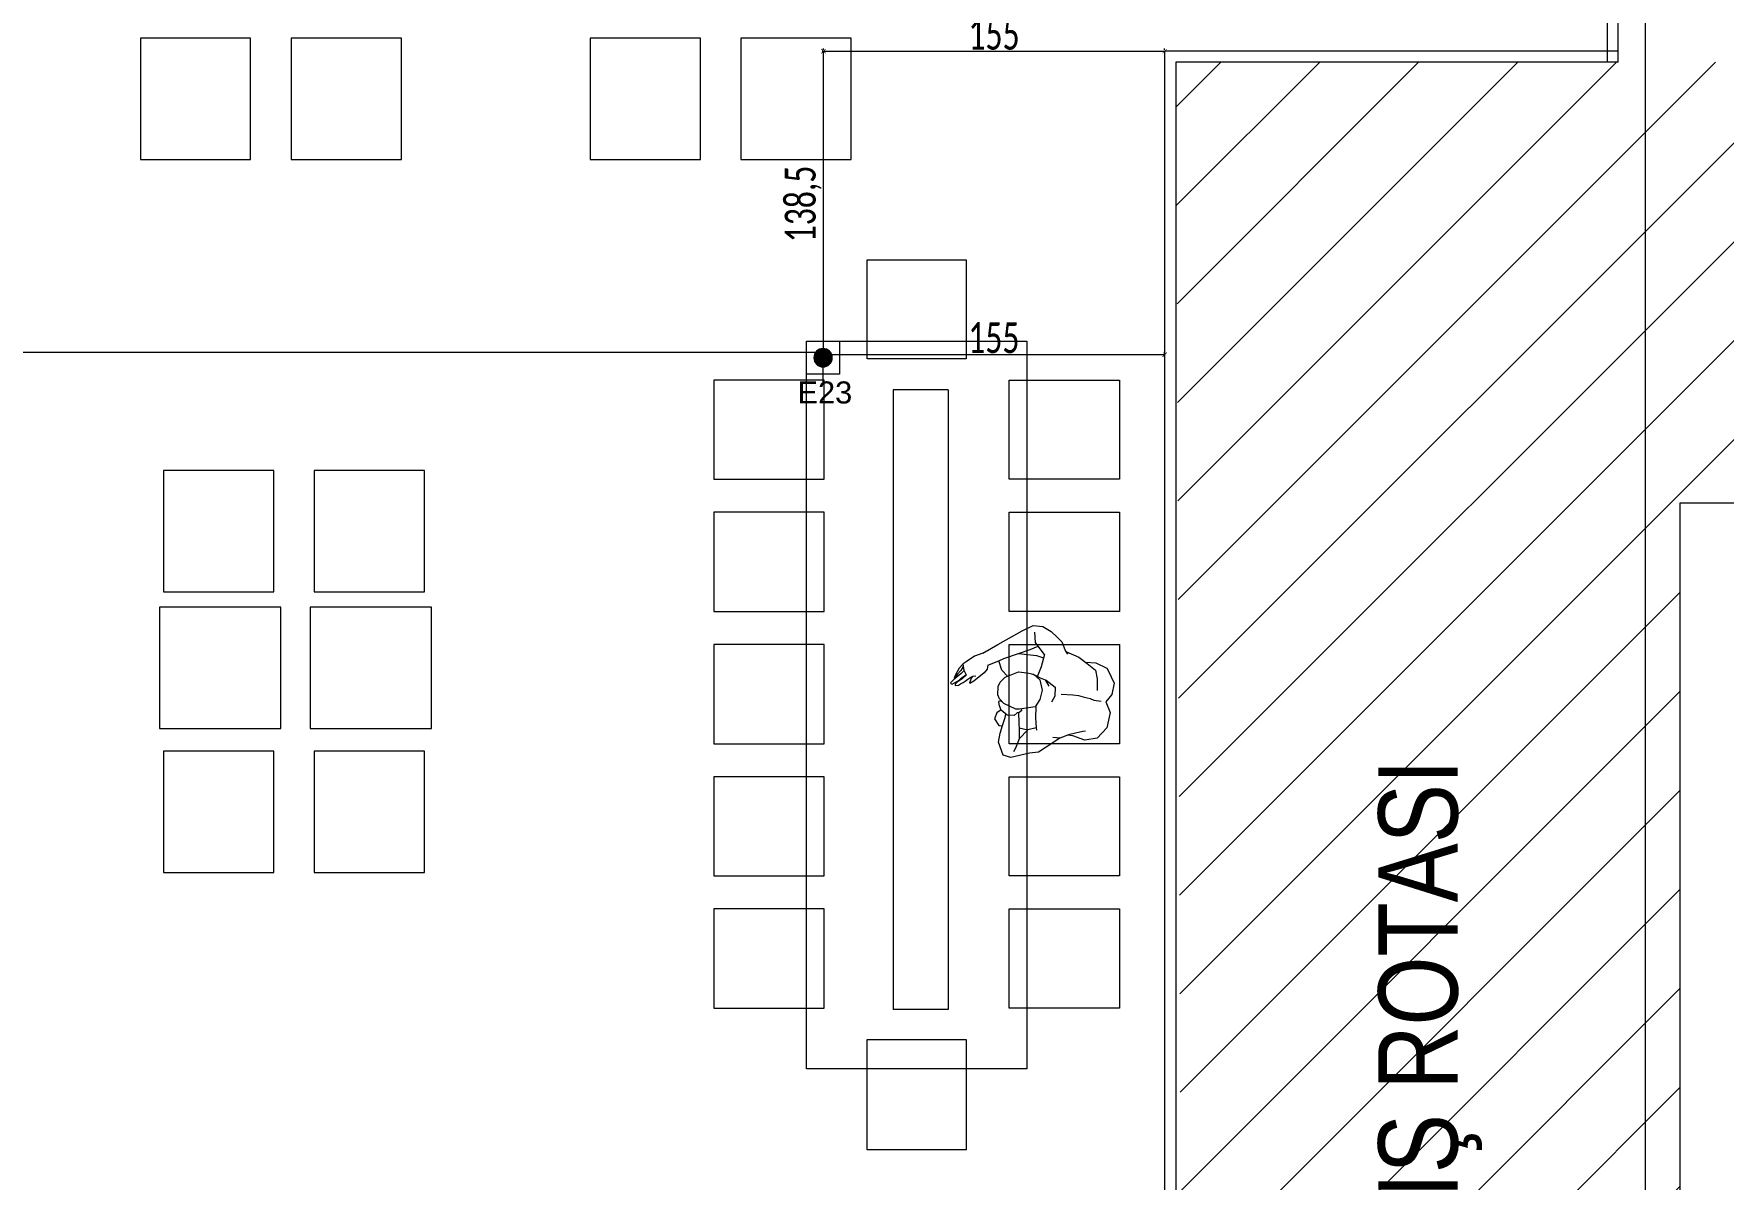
# Model space of a CAD drawing. Header units: millimetres. Extents: x -24 to 530668, y -246875 to -2983.
# Drawn here: x 266653 to 267419, y -119228 to -118709 of the extents above; entities that cross this region are included whole.
import ezdxf
from ezdxf.enums import TextEntityAlignment as Align

# ---------------------------------------------------------------- set-up
doc = ezdxf.new("R2010")
doc.units = ezdxf.units.MM
doc.header["$PDMODE"] = 2
doc.layers.get('0').update_dxf_attribs({"lineweight": 20})
for name, color, linetype, lineweight in [('aydınlatma yazı', 1, 'Continuous', 20), ('T_elektrik', 10, 'Continuous', 9), ('t_tarama', 253, 'Continuous', 5), ('t_yazı', 23, 'Continuous', 25), ('ölçü', 251, 'Continuous', 5)]:
    doc.layers.add(name, color=color, linetype=linetype, lineweight=lineweight)
doc.layers.add('Kıtc-014 Elk Tes İşaretler', color=1, linetype='Continuous')
doc.styles.add('ARIALT', font='arial.ttf', dxfattribs={"height": 10})
doc.styles.get("Standard").update_dxf_attribs({"font": 'times.ttf', "height": 12})
doc.styles.add('txt_tur_1', font='arial.ttf', dxfattribs={"height": 1.5})
doc.styles.add('Ölçü50', font='calibri.ttf', dxfattribs={"width": 0.7})
doc.dimstyles.new('olcu10', dxfattribs={"dimtxt": 14, "dimasz": 2, "dimexe": 1.25, "dimexo": 0.625, "dimgap": 0.5, "dimtad": 1, "dimdec": 1, "dimrnd": 0.5, "dimzin": 9, "dimtxsty": 'Ölçü50', "dimblk": 'ARCHTICK', "dimcen": 2, "dimclrd": 256, "dimclre": 256, "dimclrt": 6, "dimazin": 2, "dimtfac": 1, "dimtdec": 1, "dimtix": 1, "dimtmove": 0, "dimatfit": 3, "dimldrblk": 'ARCHTICK', "dimfxl": 1, "dimlwd": -1, "dimarcsym": 0})

# ---------------------------------------------------------------- blocks, each defined once
blk = doc.blocks.new('dada')
for p, q in [((219967.82, -31810.1), (219965.63, -31815.29)), ((219973.43, -31806.86), (219967.82, -31810.1)), ((219980.49, -31806.97), (219973.43, -31806.86)), ((219984.71, -31810.01), (219980.49, -31806.97)), ((219984.28, -31815.56), (219984.55, -31812.14)), ((219988.56, -31808.22), (219984.71, -31810.01)), ((219993.91, -31808.37), (219988.56, -31808.22)), ((219998.88, -31812.26), (219993.91, -31808.37)), ((219999.67, -31813.16), (219998.88, -31812.26)), ((219965.63, -31815.29), (219966.32, -31821.02)), ((219966.74, -31822.57), (219967.93, -31820.3)), ((219967.93, -31820.3), (219969.4, -31817.13)), ((219969.4, -31817.13), (219969.8, -31816.05)), ((219984.57, -31817.26), (219984.28, -31815.56)), ((219984.6, -31818.7), (219984.57, -31817.26)), ((219984.6, -31820.52), (219984.6, -31818.7)), ((219984.72, -31822.78), (219984.6, -31820.52)), ((219993.96, -31816.3), (219988.77, -31815.1)), ((219997.59, -31817.95), (219993.96, -31816.3)), ((219999.73, -31822.23), (219997.59, -31817.95)), ((220000.91, -31818.54), (219999.67, -31813.16)), ((220000.18, -31823.15), (220000.91, -31818.54)), ((219964.1, -31826.49), (219961.55, -31828.75)), ((219963.56, -31829.8), (219964.1, -31826.49)), ((219964.1, -31826.49), (219966.74, -31822.57)), ((219966.32, -31821.02), (219966.1, -31823.52)), ((219983.43, -31830.57), (219984.36, -31825.28)), ((219984.36, -31825.28), (219984.72, -31822.78)), ((220001.59, -31826.62), (219999.73, -31822.23)), ((220002.81, -31832.98), (220001.59, -31826.62)), ((219955.53, -31834.58), (219954.16, -31838.39)), ((219961.55, -31828.75), (219955.53, -31834.58)), ((219981.99, -31833.12), (219978.94, -31834.02)), ((219985.92, -31833.89), (219981.99, -31833.12)), ((219988.02, -31838.63), (219985.92, -31833.89)), ((220002.93, -31833.11), (220001.86, -31831.93)), ((220006.66, -31835.82), (220002.93, -31833.11)), ((220008.27, -31838.35), (220006.66, -31835.82)), ((219954.16, -31838.39), (219950.29, -31846.24)), ((219964.26, -31841.56), (219959.4, -31844.48)), ((219964.25, -31845.64), (219964.26, -31841.56)), ((219965.95, -31838.14), (219964.26, -31841.56)), ((219965.95, -31838.14), (219964.98, -31837.71)), ((219970.28, -31839.47), (219965.95, -31838.14)), ((219975.28, -31840.42), (219970.28, -31839.47)), ((219975.15, -31840.74), (219972.56, -31847.46)), ((219978.82, -31839.44), (219975.15, -31840.74)), ((219983.21, -31839.4), (219978.82, -31839.44)), ((219987.64, -31841.51), (219983.21, -31839.4)), ((219988.07, -31839.19), (219985.66, -31836.85)), ((219989.39, -31844.89), (219987.64, -31841.51)), ((219988.07, -31839.19), (219988.02, -31838.63)), ((219988.47, -31841.63), (219988.07, -31839.19)), ((219989.1, -31844.08), (219988.47, -31841.63)), ((219993.46, -31842.32), (219988.64, -31842.96)), ((219999.27, -31842.1), (219993.46, -31842.32)), ((219997.93, -31845.57), (219997.61, -31842.23)), ((219999.27, -31842.1), (220002.34, -31845.71)), ((220010.11, -31841.56), (220008.27, -31838.35)), ((220011.49, -31845.77), (220010.11, -31841.56)), ((219950.29, -31846.24), (219950.45, -31849.81)), ((219950.45, -31849.81), (219955.8, -31853.26)), ((219954.91, -31845.07), (219953.11, -31845.59)), ((219959.4, -31844.48), (219954.91, -31845.07)), ((219962.84, -31845.25), (219959.4, -31844.48)), ((219970.62, -31847.5), (219962.84, -31845.25)), ((219969.08, -31849.16), (219968.58, -31852.23)), ((219970.59, -31848.03), (219969.08, -31849.16)), ((219970.97, -31847.21), (219970.59, -31848.03)), ((219972.17, -31846.32), (219970.97, -31847.21)), ((219972.17, -31846.32), (219972.92, -31846.53)), ((219972.56, -31847.46), (219972.17, -31849.01)), ((219972.17, -31849.01), (219973.41, -31854.95)), ((219988.91, -31851.81), (219989.4, -31847.79)), ((219989.4, -31845.86), (219989.1, -31844.08)), ((219989.4, -31847.79), (219989.39, -31844.89)), ((219997.01, -31853.72), (219997.93, -31845.57)), ((219997.01, -31853.72), (219999.97, -31848.98)), ((219999.97, -31848.98), (220002.34, -31845.71)), ((220002.34, -31845.71), (220003.54, -31847.27)), ((220003.54, -31847.27), (220008.04, -31848.65)), ((220007.38, -31854.47), (220010.84, -31850.1)), ((220010.84, -31850.1), (220011.49, -31845.77)), ((220010.84, -31850.1), (220010.84, -31850.1)), ((219955.8, -31853.26), (219959.9, -31853.53)), ((219959.9, -31853.53), (219963.48, -31853.17)), ((219963.15, -31854.85), (219963.36, -31853.18)), ((219965.64, -31857.49), (219963.15, -31854.85)), ((219963.48, -31853.17), (219967.29, -31852.84)), ((219968.51, -31857.12), (219965.64, -31857.49)), ((219967.29, -31852.84), (219968.82, -31852.87)), ((219970.32, -31855.52), (219968.51, -31857.12)), ((219968.58, -31852.23), (219970.19, -31855.43)), ((219968.58, -31852.23), (219968.58, -31852.23)), ((219970.19, -31855.43), (219971.96, -31856.56)), ((219971.96, -31856.56), (219973.39, -31857.25)), ((219973.39, -31857.25), (219974.3, -31857.1)), ((219973.41, -31854.95), (219974.93, -31857.36)), ((219974.3, -31857.1), (219974, -31855.88)), ((219974.93, -31857.36), (219976.56, -31858.48)), ((219976.56, -31858.48), (219980.28, -31859.2)), ((219980.28, -31859.2), (219982.44, -31858.76)), ((219982.44, -31858.76), (219985.09, -31857.09)), ((219985.09, -31857.09), (219988.91, -31851.81)), ((219985.8, -31856.21), (219987.9, -31859.37)), ((219993.17, -31859.66), (219997.01, -31853.72)), ((219998.72, -31863.72), (220003.67, -31858.47)), ((220003.67, -31858.47), (220007.38, -31854.47)), ((219986.8, -31865.87), (219984.86, -31866.77)), ((219988.57, -31865.91), (219986.8, -31865.87)), ((219987.9, -31859.37), (219991.64, -31861.58)), ((219988.57, -31865.91), (219991.64, -31861.58)), ((219991.64, -31861.58), (219993.17, -31859.66)), ((219993.34, -31869.51), (219998.72, -31863.72)), ((219980.08, -31870.45), (219978.82, -31871.79)), ((219978.82, -31871.79), (219978.86, -31872.05)), ((219978.86, -31872.05), (219979.15, -31872.17)), ((219979.15, -31872.17), (219981.22, -31871.84)), ((219979.15, -31874.38), (219980.27, -31873.42)), ((219981.05, -31869.82), (219980.08, -31870.45)), ((219980.27, -31873.42), (219981.5, -31872.16)), ((219983.16, -31868.07), (219981.05, -31869.82)), ((219981.22, -31871.84), (219982.18, -31871.28)), ((219981.5, -31872.16), (219982.18, -31871.28)), ((219982.18, -31871.28), (219982.73, -31870.18)), ((219984.86, -31866.77), (219983.16, -31868.07)), ((219991.22, -31872.75), (219987.88, -31875.86)), ((219993.34, -31869.51), (219991.22, -31872.75)), ((219976.27, -31878.1), (219976.66, -31876.87)), ((219976.41, -31878.38), (219976.27, -31878.1)), ((219976.79, -31878.46), (219976.41, -31878.38)), ((219976.48, -31879.78), (219978.12, -31877.92)), ((219976.62, -31880.37), (219976.48, -31879.78)), ((219976.88, -31880.62), (219976.62, -31880.37)), ((219976.66, -31876.87), (219977.52, -31876.06)), ((219977.86, -31877.77), (219976.79, -31878.46)), ((219979.16, -31879.29), (219976.88, -31880.62)), ((219977.52, -31876.06), (219978.45, -31875.03)), ((219978.67, -31877.01), (219977.86, -31877.77)), ((219978.12, -31877.92), (219979.05, -31877.16)), ((219978.45, -31875.03), (219979.15, -31874.38)), ((219980.13, -31875.83), (219978.67, -31877.01)), ((219979.05, -31877.16), (219980.26, -31876.22)), ((219981.04, -31877.69), (219979.16, -31879.29)), ((219981.25, -31878.56), (219979.16, -31879.29)), ((219979.44, -31879.52), (219979.16, -31879.29)), ((219981.03, -31879.23), (219979.44, -31879.52)), ((219982.07, -31874.36), (219980.13, -31875.83)), ((219980.26, -31876.22), (219981.28, -31875.32)), ((219984.29, -31878.28), (219981.03, -31879.23)), ((219982.21, -31876.84), (219981.04, -31877.69)), ((219983.47, -31877.43), (219981.25, -31878.56)), ((219981.28, -31875.32), (219982.23, -31874.56)), ((219982.23, -31874.56), (219982.07, -31874.36)), ((219982.21, -31876.84), (219983.86, -31875.88)), ((219982.23, -31874.56), (219983.86, -31875.88)), ((219985.17, -31876.82), (219983.47, -31877.43)), ((219983.86, -31875.88), (219986.68, -31877.05)), ((219986.68, -31877.05), (219984.29, -31878.28)), ((219985.98, -31876.82), (219985.17, -31876.82)), ((219987.88, -31875.86), (219986.68, -31877.05))]:
    blk.add_line(p, q)
blk = doc.blocks.new('NEW')
at = {"layer": 't_tarama'}
h = blk.add_hatch(dxfattribs=at)
h.set_pattern_fill('ANSI31', color=256, scale=10)
h.set_pattern_definition([(45, (243526.026, -129410.637), (-22.45064, 22.45064), [])])
h.paths.add_polyline_path([(270636.37, -116078.14), (271064.73, -116078.14), (271064.73, -116673.41), (272401.13, -116671.61), (272401.13, -115995.98), (272254.73, -115995.68), (272254.73, -115916.1), (272271.25, -115916.1), (272268.95, -115718.59), (272460.25, -115716.1), (272457.94, -115154.4), (272812.48, -115154.85), (272812.48, -115354.63), (272686.76, -115354.63), (272686.76, -116228.1), (272686.76, -116861.86), (270636.37, -116861.86)])
h = blk.add_hatch(dxfattribs=at)
h.set_pattern_fill('ANSI31', color=256, scale=10)
h.set_pattern_definition([(45, (243526.026, -129410.637), (-22.45064, 22.45064), [])])
h.paths.add_polyline_path([(270636.37, -116078.14), (271064.73, -116078.14), (271064.73, -116673.41), (272401.13, -116671.61), (272401.13, -115995.98), (272254.73, -115995.68), (272254.73, -115916.1), (272271.25, -115916.1), (272268.95, -115718.59), (272460.25, -115716.1), (272457.94, -115154.4), (272812.48, -115154.85), (272812.48, -115354.63), (272686.76, -115354.63), (272686.76, -116228.1), (272686.76, -116861.86), (270636.37, -116861.86)])
for p, q in [((272671.03, -116910.64, -17966.19), (272671.03, -113648.37, -17966.19)), ((272653.56, -114696.57), (272653.56, -115154.65)), ((272686.76, -115354.63, -17965.55), (272811.85, -115354.63, -17967.47)), ((272686.76, -116861.86, -17966.19), (272686.76, -115354.63, 0.64)), ((272686.76, -115354.63, 0.64), (272811.85, -115354.63, -1.29))]:
    blk.add_line(p, q, dxfattribs=at)
for points in [[(272658.56, -115154.65), (272658.56, -114696.57)], [(272658.56, -115149.65), (272452.78, -115149.65), (272452.78, -115706.7)], [(272658.56, -115154.65), (272457.78, -115154.65), (272457.78, -115711.7)], [(272329.6, -115303.27), (272329.6, -115584.46)], [(272354.6, -115303.27), (272329.6, -115303.27)], [(272354.6, -115303.27), (272354.6, -115584.46)], [(271996.69, -115401.97), (271996.69, -115456.97), (272051.69, -115456.97), (272051.69, -115401.97), (271996.69, -115401.97)], [(272065.1, -115401.97), (272065.1, -115456.97), (272120.1, -115456.97), (272120.1, -115401.97), (272065.1, -115401.97)], [(272354.6, -115584.46), (272329.6, -115584.46)]]:
    blk.add_lwpolyline(points, dxfattribs=at)
for points in [[(271988.03, -115143.75), (271988.03, -115198.75), (272038.03, -115198.75), (272038.03, -115143.75)], [(272056.44, -115143.75), (272056.44, -115198.75), (272106.44, -115198.75), (272106.44, -115143.75)], [(272192.13, -115143.75), (272192.13, -115198.75), (272242.13, -115198.75), (272242.13, -115143.75)], [(272260.54, -115143.75), (272260.54, -115198.75), (272310.54, -115198.75), (272310.54, -115143.75)], [(272317.78, -115244.27), (272362.78, -115244.27), (272362.78, -115289.27), (272317.78, -115289.27)], [(272290.28, -115281.27), (272390.28, -115281.27), (272390.28, -115611.46), (272290.28, -115611.46)], [(272248.28, -115298.87), (272248.28, -115343.87), (272298.28, -115343.87), (272298.28, -115298.87)], [(272432.28, -115298.87), (272432.28, -115343.87), (272382.28, -115343.87), (272382.28, -115298.87)], [(271998.53, -115339.93), (271998.53, -115394.93), (272048.53, -115394.93), (272048.53, -115339.93)], [(272066.94, -115339.93), (272066.94, -115394.93), (272116.94, -115394.93), (272116.94, -115339.93)], [(272248.28, -115358.87), (272248.28, -115403.87), (272298.28, -115403.87), (272298.28, -115358.87)], [(272432.28, -115358.87), (272432.28, -115403.87), (272382.28, -115403.87), (272382.28, -115358.87)], [(272248.28, -115418.87), (272248.28, -115463.87), (272298.28, -115463.87), (272298.28, -115418.87)], [(272432.28, -115418.87), (272432.28, -115463.87), (272382.28, -115463.87), (272382.28, -115418.87)], [(271998.53, -115467.3), (271998.53, -115522.3), (272048.53, -115522.3), (272048.53, -115467.3)], [(272066.94, -115467.3), (272066.94, -115522.3), (272116.94, -115522.3), (272116.94, -115467.3)], [(272248.28, -115478.87), (272248.28, -115523.87), (272298.28, -115523.87), (272298.28, -115478.87)], [(272432.28, -115478.87), (272432.28, -115523.87), (272382.28, -115523.87), (272382.28, -115478.87)], [(272248.28, -115538.87), (272248.28, -115583.87), (272298.28, -115583.87), (272298.28, -115538.87)], [(272432.28, -115538.87), (272432.28, -115583.87), (272382.28, -115583.87), (272382.28, -115538.87)], [(272317.78, -115598.12), (272362.78, -115598.12), (272362.78, -115648.12), (272317.78, -115648.12)]]:
    blk.add_lwpolyline(points, close=True, dxfattribs=at)
at = {"layer": 't_tarama', "xscale": -1, "rotation": 256.7058778140276}
blk.add_blockref('dada', (252798.25, -336849.3), dxfattribs=at)
at = {"layer": 't_tarama', "insert": (272549.73, -115918.1, -0.01), "char_height": 36, "width": 518.4546, "attachment_point": 1, "rotation": 90}
blk.add_mtext('{\\fArial|b0|i0|c162|p34;\\W0.8;YANGIN KAÇIŞ ROTASI}', dxfattribs=at)
at = {"layer": 't_tarama', "style": 'txt_tur_1'}
for tag, p in [('19S', (270127.4, -114276.05, -17966.19)), ('20T', (270114.02, -115101.05, -17966.19)), ('21U', (270114.02, -116087.05, -17966.19)), ('22V', (270114.02, -116926.05, -17966.19))]:
    blk.add_attdef(tag, text='', height=30, dxfattribs=at).set_placement(p, align=Align.CENTER)
blk = doc.blocks.new('A$C53525628')
at = {"layer": 'T_elektrik'}
h = blk.add_hatch(color=256, dxfattribs=at)
edge = h.paths.add_edge_path()
edge.add_arc((7.5, 7.5), 4.17, 0, 360)
blk.add_lwpolyline([(0, 0), (15, 0), (15, 15), (0, 15)], close=True, dxfattribs=at)
blk.add_circle((7.5, 7.5), 4.17, dxfattribs=at)
blk = doc.blocks.new('_ArchTick')
at = {"color": 0, "linetype": 'ByBlock', "const_width": 0.15}
blk.add_lwpolyline([(-0.5, -0.5), (0.5, 0.5)], dxfattribs=at)
blk = doc.blocks.new('*D1000')
at = {"layer": 'aydınlatma yazı', "lineweight": -2, "transparency": 16777216}
for p, q in [((265778.35, -118882.77), (265778.35, -118867.48)), ((267118.61, -118882.77), (267118.61, -118867.48))]:
    blk.add_line(p, q, dxfattribs=at)
at = {"layer": 'aydınlatma yazı', "transparency": 16777216}
blk.add_line((265778.35, -118868.73), (267118.61, -118868.73), dxfattribs=at)
at = {"layer": 'DEFPOINTS', "color": 0, "transparency": 16777216}
for p in [(267118.61, -118868.73), (265778.35, -118883.4, 0.26), (267118.61, -118883.4, 0.26)]:
    blk.add_point(p, dxfattribs=at)
at = {"layer": 'aydınlatma yazı', "transparency": 16777216, "xscale": 2, "yscale": 2, "zscale": 2, "rotation": 180}
blk.add_blockref('_ArchTick', (265778.35, -118868.73), dxfattribs=at)
at = {"layer": 'aydınlatma yazı', "transparency": 16777216, "xscale": 2, "yscale": 2, "zscale": 2}
blk.add_blockref('_ArchTick', (267118.61, -118868.73), dxfattribs=at)
at = {"layer": 'aydınlatma yazı', "color": 6, "transparency": 16777216, "insert": (266448.48, -118859.6), "char_height": 14, "attachment_point": 5, "style": 'Ölçü50'}
blk.add_mtext('1340,5', dxfattribs=at)
blk = doc.blocks.new('*D1001')
at = {"layer": 'aydınlatma yazı', "lineweight": -2, "transparency": 16777216}
for p, q in [((267118.61, -118870.83), (267118.61, -118868.65)), ((267273.61, -118870.83), (267273.61, -118868.65))]:
    blk.add_line(p, q, dxfattribs=at)
at = {"layer": 'aydınlatma yazı', "transparency": 16777216}
blk.add_line((267118.61, -118869.9), (267273.61, -118869.9), dxfattribs=at)
at = {"layer": 'DEFPOINTS', "color": 0, "transparency": 16777216}
for p in [(267118.61, -118871.45), (267273.61, -118869.9), (267273.61, -118871.45, 0.26)]:
    blk.add_point(p, dxfattribs=at)
at = {"layer": 'aydınlatma yazı', "transparency": 16777216, "xscale": 2, "yscale": 2, "zscale": 2, "rotation": 180}
blk.add_blockref('_ArchTick', (267118.61, -118869.9), dxfattribs=at)
at = {"layer": 'aydınlatma yazı', "transparency": 16777216, "xscale": 2, "yscale": 2, "zscale": 2}
blk.add_blockref('_ArchTick', (267273.61, -118869.9), dxfattribs=at)
at = {"layer": 'aydınlatma yazı', "color": 6, "transparency": 16777216, "insert": (267196.11, -118862.29), "char_height": 14, "attachment_point": 5, "style": 'Ölçü50'}
blk.add_mtext('155', dxfattribs=at)
blk = doc.blocks.new('*D1002')
at = {"layer": 'aydınlatma yazı', "lineweight": -2, "transparency": 16777216}
for p, q in [((267118.23, -118732.23), (267120.02, -118732.23)), ((267118.23, -118870.9), (267120.02, -118870.9))]:
    blk.add_line(p, q, dxfattribs=at)
at = {"layer": 'aydınlatma yazı', "transparency": 16777216}
blk.add_line((267118.77, -118870.9), (267118.77, -118732.23), dxfattribs=at)
at = {"layer": 'DEFPOINTS', "color": 0, "transparency": 16777216}
for p in [(267117.61, -118732.23), (267118.77, -118732.23), (267117.61, -118870.9)]:
    blk.add_point(p, dxfattribs=at)
at = {"layer": 'aydınlatma yazı', "transparency": 16777216, "xscale": 2, "yscale": 2, "zscale": 2}
for p, rotation in [((267118.77, -118732.23), 90), ((267118.77, -118870.9), 270)]:
    blk.add_blockref('_ArchTick', p, dxfattribs=dict(at, rotation=rotation))
at = {"layer": 'aydınlatma yazı', "color": 6, "transparency": 16777216, "insert": (267109.64, -118801.57), "char_height": 14, "attachment_point": 5, "rotation": 90, "style": 'Ölçü50'}
blk.add_mtext('138,5', dxfattribs=at)
blk = doc.blocks.new('*D1008')
at = {"layer": 'aydınlatma yazı', "lineweight": -2, "transparency": 16777216}
for p, q in [((267118.77, -118731.61), (267118.77, -118730.98)), ((267273.61, -118731.61), (267273.61, -118730.98))]:
    blk.add_line(p, q, dxfattribs=at)
at = {"layer": 'aydınlatma yazı', "transparency": 16777216}
blk.add_line((267118.77, -118732.23), (267273.61, -118732.23), dxfattribs=at)
at = {"layer": 'DEFPOINTS', "color": 0, "transparency": 16777216}
for p in [(267118.77, -118732.23), (267273.61, -118732.23, 0.26), (267273.61, -118732.23)]:
    blk.add_point(p, dxfattribs=at)
at = {"layer": 'aydınlatma yazı', "transparency": 16777216, "xscale": 2, "yscale": 2, "zscale": 2, "rotation": 180}
blk.add_blockref('_ArchTick', (267118.77, -118732.23), dxfattribs=at)
at = {"layer": 'aydınlatma yazı', "transparency": 16777216, "xscale": 2, "yscale": 2, "zscale": 2}
blk.add_blockref('_ArchTick', (267273.61, -118732.23), dxfattribs=at)
at = {"layer": 'aydınlatma yazı', "color": 6, "transparency": 16777216, "insert": (267196.19, -118724.61), "char_height": 14, "attachment_point": 5, "style": 'Ölçü50'}
blk.add_mtext('155', dxfattribs=at)
blk = doc.blocks.new('elektrik sd')
at = {"layer": 'Kıtc-014 Elk Tes İşaretler', "xscale": -1.000359529408342, "yscale": 1.000359529408342, "zscale": 1.000359529408342}
blk.add_blockref('A$C53525628', (267126.11, -118878.85, 0), dxfattribs=at)
at = {"layer": 't_yazı', "color": 1, "style": 'ARIALT'}
blk.add_text('E23', height=10, dxfattribs=at).set_placement((267107, -118892.09, 0))
at = {"layer": 'aydınlatma yazı', "color": 2}
for base, p1, p2, picture, middle in [((267273.61, -118732.23, -0.26), (267118.77, -118732.23, -0.26), (267273.61, -118732.23, 0), '*D1008', (267196.19, -118724.61, -0.26)), ((267118.61, -118868.73, -0.26), (265778.35, -118883.4), (267118.61, -118883.4, 0), '*D1000', (266448.48, -118859.6, -0.26)), ((267273.61, -118869.9, -0.26), (267118.61, -118871.45, -0.26), (267273.61, -118871.45, 0), '*D1001', (267196.11, -118862.29, -0.26))]:
    dim = blk.add_linear_dim(base=base, p1=p1, p2=p2, dimstyle='olcu10', dxfattribs=at)
    dim.commit()
    dim.dimension.update_dxf_attribs({"geometry": picture, "text_midpoint": middle})
dim = blk.add_linear_dim(base=(267118.77, -118732.23, -0.26), p1=(267117.61, -118870.9, -0.26), p2=(267117.61, -118732.23, -0.26), angle=90, dimstyle='olcu10', dxfattribs=at)
dim.commit()
dim.dimension.update_dxf_attribs({"geometry": '*D1002', "text_midpoint": (267109.64, -118801.57, -0.26)})

msp = doc.modelspace()

# ---------------------------------------------------------------- block references
at = {"layer": 'ölçü', "color": 2}
for name, p in [('NEW', (-5286.767, -3566.99, 0.261)), ('elektrik sd', (-107.597, 15.586, 0.261))]:
    msp.add_blockref(name, p, dxfattribs=at)

doc.saveas('drawing.dxf')
